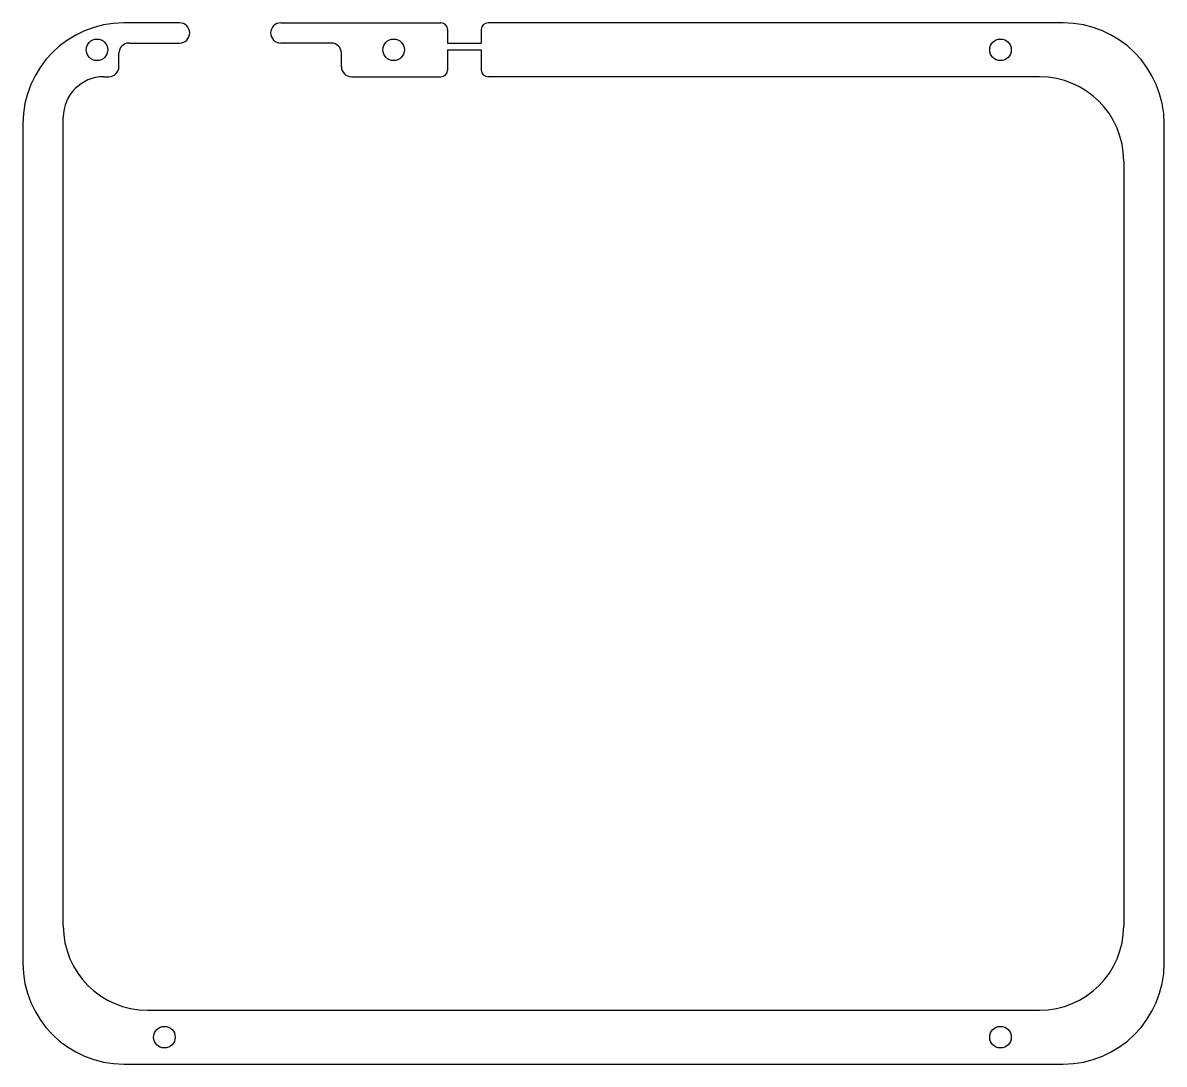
# Model space of a CAD drawing. Header units: inches. Extents: x 0 to 169, y 0 to 154.
import ezdxf

# ---------------------------------------------------------------- set-up
doc = ezdxf.new("R2010")
doc.units = ezdxf.units.IN
doc.header["$MEASUREMENT"] = 0

msp = doc.modelspace()

# ---------------------------------------------------------------- linework, layer by layer
at = {"color": 1}
for p, q in [((23.25, 154.4), (15, 154.4)), ((38.25, 154.4), (62, 154.4)), ((154.28, 154.4), (69, 154.4)), ((63, 153.4), (63, 151.4)), ((68, 153.4), (68, 151.4)), ((15.75, 151.4), (23.25, 151.4)), ((45.75, 151.4), (38.25, 151.4)), ((63, 151.4), (68, 151.4)), ((14.25, 147.9), (14.25, 149.9)), ((47.25, 147.9), (47.25, 149.9)), ((63, 150.4), (68, 150.4)), ((63, 150.4), (63, 147.4)), ((68, 150.4), (68, 147.4)), ((12, 146.4), (12.75, 146.4)), ((48.75, 146.4), (62, 146.4)), ((150.78, 146.4), (69, 146.4)), ((0, 139.4), (0, 15)), ((6, 20.5), (6, 140.4)), ((169.28, 15), (169.28, 139.4)), ((163.28, 133.9), (163.28, 20.5)), ((18.5, 8), (150.78, 8)), ((15, 0), (154.28, 0))]:
    msp.add_line(p, q, dxfattribs=at)
for centre in [(11, 150.4), (55, 150.4), (145, 150.4), (21, 4), (145, 4)]:
    msp.add_circle(centre, 1.6, dxfattribs=at)
for centre, radius, start, end in [((15, 139.4), 15, 90, 180), ((23.25, 152.9), 1.5, 0, 90), ((38.25, 152.9), 1.5, 90, 180), ((62, 153.4), 1, 0, 90), ((69, 153.4), 1, 90, 180), ((154.28, 139.4), 15, 0, 90), ((23.25, 152.9), 1.5, 270, 0), ((38.25, 152.9), 1.5, 180, 270), ((15.75, 149.9), 1.5, 90, 180), ((45.75, 149.9), 1.5, 0, 90), ((12.75, 147.9), 1.5, 270, 0), ((48.75, 147.9), 1.5, 180, 270), ((62, 147.4), 1, 270, 0), ((69, 147.4), 1, 180, 270), ((12, 140.4), 6, 90, 180), ((150.78, 133.9), 12.5, 360, 90), ((18.5, 20.5), 12.5, 180, 270), ((150.78, 20.5), 12.5, 270, 360), ((15, 15), 15, 180, 270), ((154.28, 15), 15, 270, 0)]:
    msp.add_arc(centre, radius, start, end, dxfattribs=at)

doc.saveas('drawing.dxf')
